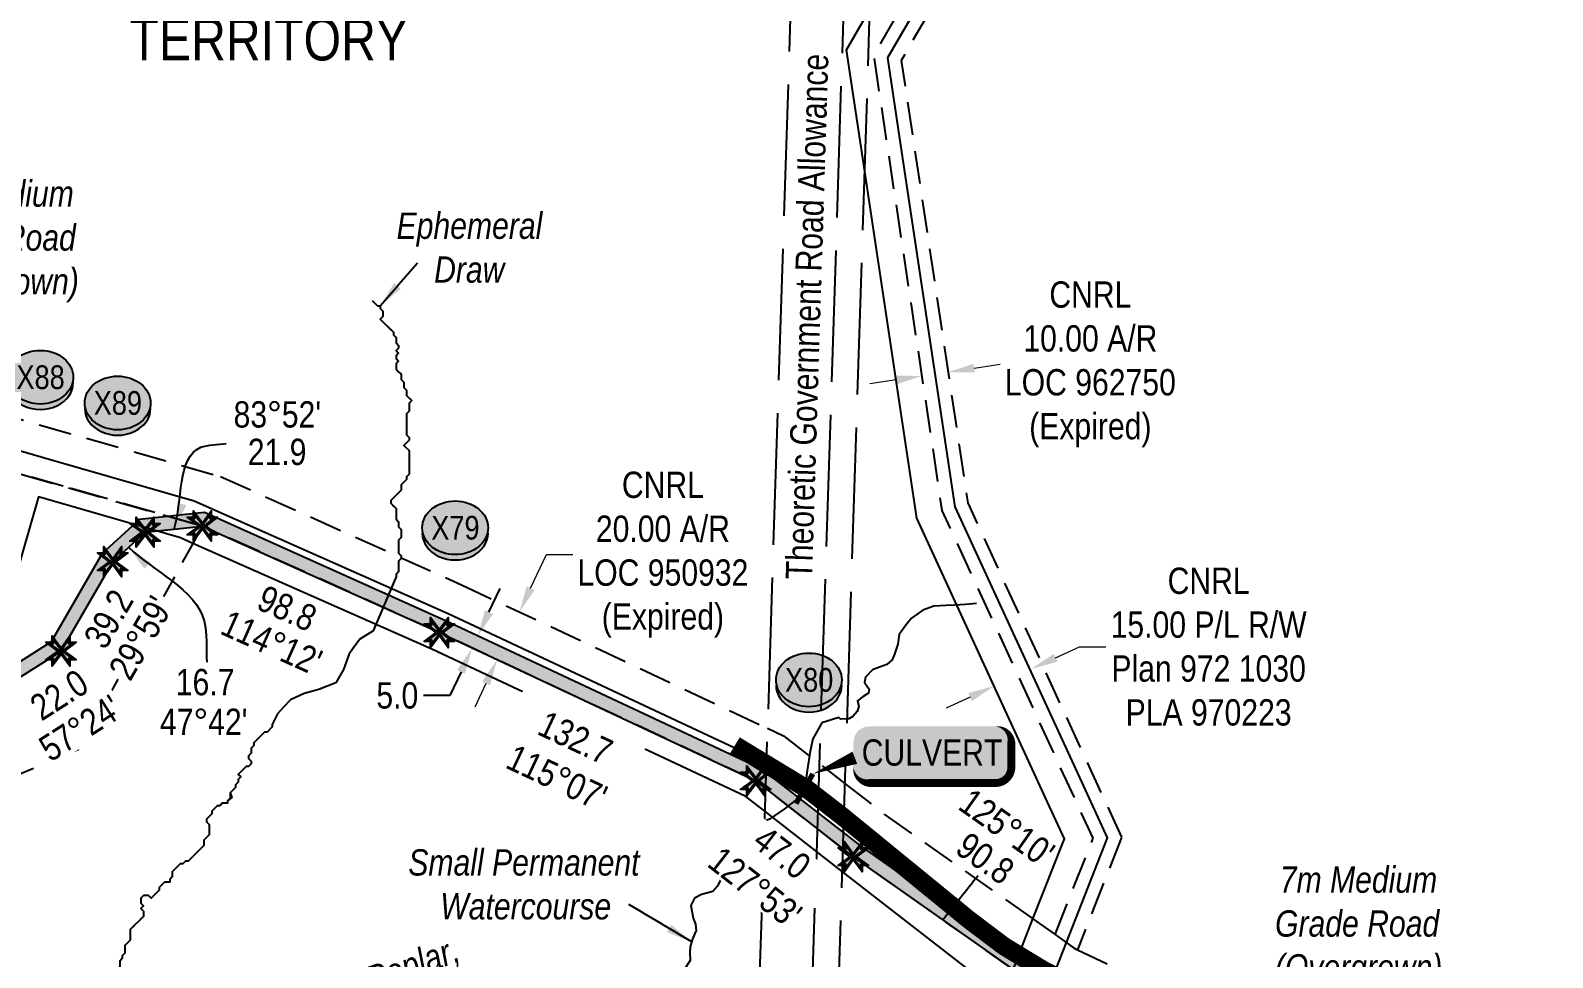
# Model space of a CAD drawing. Extents: x 350972 to 367082, y 6047220 to 6054831.
# Drawn here: x 353618 to 354196, y 6047694 to 6048046 of the extents above; entities that cross this region are included whole.
import ezdxf
from ezdxf.enums import TextEntityAlignment as Align

# ---------------------------------------------------------------- set-up
doc = ezdxf.new("R2010")
doc.units = 0
doc.header["$LTSCALE"] = 5
doc.header["$PDSIZE"] = 0.5
for name, pattern in [('foc-ACCESSROAD', [3.75, 2.5, -1.25]), ('foc-TOPO-ephemeral', [6.25, 3.125, -0.625, 0.625, -0.625, 0.625, -0.625]), ('foc-UNSURVEYED', [12.5, 10, -2.5])]:
    doc.linetypes.add(name, pattern=pattern)
doc.layers.get('Defpoints').update_dxf_attribs({"color": 9})
for name, color, linetype, lineweight in [('AS-GENERAL', 48, 'Continuous', 18), ('C-AR-T', 13, 'Continuous', 9), ('C-RW-T', 13, 'Continuous', 9), ('T-TEXT', 48, 'Continuous', 18)]:
    doc.layers.add(name, color=color, linetype=linetype, lineweight=lineweight)
for name, color, linetype in [('AS-ROADS', 254, 'Continuous'), ('C-AR', 13, 'foc-ACCESSROAD'), ('C-RW', 13, 'Continuous'), ('C-WS', 13, 'foc-ACCESSROAD'), ('L-BD1', 253, 'Continuous'), ('L-MON', 1, 'Continuous'), ('L-ROAD-T', 7, 'Continuous'), ('L-UNS-T', 3, 'Continuous'), ('L-USEC', 7, 'foc-UNSURVEYED'), ('P-CROSSINGS', 250, 'Continuous'), ('P-PROPOSED', 10, 'Continuous'), ('P-PROPOSED-H', 21, 'Continuous'), ('P-TXT', 4, 'Continuous'), ('T-BUSH-T', 110, 'Continuous'), ('T-DRAW', 143, 'foc-TOPO-ephemeral'), ('T-WATER', 160, 'Continuous'), ('T-WATER-T', 170, 'Continuous')]:
    doc.layers.add(name, color=color, linetype=linetype)
doc.styles.add('80', font='ARIALN.TTF', dxfattribs={"height": 10})
doc.styles.add('80CG', font='ARIALN.TTF', dxfattribs={"height": 10})
doc.styles.add('80L', font='ARIALN.TTF', dxfattribs={"height": 10})
doc.styles.add('Crossing', font='ARIALN.TTF', dxfattribs={"height": 10})
doc.styles.add('foc-LtypeFont', font='ARIALN.TTF', dxfattribs={"height": 7.35})
doc.styles.get("Standard").update_dxf_attribs({"font": 'ARIALN.TTF'})
doc.linetypes.add('foc-TOPO-flowdirection-NOLINE', pattern='A,0,[">",foc-LtypeFont,S=0.3,R=0,X=0,Y=-0.945],-20,[">",foc-LtypeFont,S=0.3,R=0,X=0,Y=-0.945],0', length=20)
doc.dimstyles.new('Compass 5 000', dxfattribs={"dimscale": 5, "dimtxt": 9, "dimasz": 2, "dimexe": 0.2, "dimexo": 0.0625, "dimgap": 0.5, "dimtad": 0, "dimtih": 1, "dimtoh": 1, "dimzin": 0, "dimdsep": 46, "dimtxsty": '80CG', "dimcen": 0.1, "dimse1": 1, "dimse2": 1, "dimclrd": 256, "dimclrt": 256, "dimaunit": 1, "dimadec": 4, "dimazin": 0, "dimtfac": 0.06, "dimtofl": 0, "dimtmove": 0, "dimatfit": 1, "dimfxl": 0.2, "dimtolj": 1, "dimtzin": 0, "dimlwd": -1, "dimarcsym": 0})

# ---------------------------------------------------------------- blocks, each defined once
blk = doc.blocks.new('*D510')
at = {"layer": 'C-AR-T', "transparency": 16777216}
for p, q in [((353976.16, 6047917.83), (353986.05, 6047919.31)), ((353946.49, 6047913.37), (353936.6, 6047911.89))]:
    blk.add_line(p, q, dxfattribs=at)
for points in [[(353975.91, 6047919.48), (353976.41, 6047916.18), (353966.27, 6047916.34)], [(353946.25, 6047915.02), (353946.74, 6047911.72), (353956.38, 6047914.86)]]:
    blk.add_solid(points, dxfattribs=at)
at = {"layer": 'Defpoints', "color": 0, "transparency": 16777216}
for p in [(353966.27, 6047916.34), (353966.97, 6047911.65), (353957.09, 6047910.17)]:
    blk.add_point(p, dxfattribs=at)
at = {"layer": 'C-AR-T', "transparency": 16777216, "insert": (354020.34, 6047919.31), "char_height": 10, "attachment_point": 5, "style": '80CG'}
blk.add_mtext('\\A1;CNRL\\P10.00 A/R\\PLOC 962750\\P(Expired)', dxfattribs=at)
blk = doc.blocks.new('*D511')
at = {"layer": 'C-RW-T', "transparency": 16777216}
for p, q in [((354007.11, 6047807.8), (354016.2, 6047811.98)), ((354016.2, 6047811.98), (354026.2, 6047811.98)), ((353974.66, 6047792.86), (353965.58, 6047788.68))]:
    blk.add_line(p, q, dxfattribs=at)
for points in [[(354006.42, 6047809.31), (354007.81, 6047806.28), (353998.03, 6047803.62)], [(353973.96, 6047794.38), (353975.36, 6047791.35), (353983.74, 6047797.04)]]:
    blk.add_solid(points, dxfattribs=at)
at = {"layer": 'Defpoints', "color": 0, "transparency": 16777216}
for p in [(353992.48, 6047815.67), (353978.2, 6047809.1), (353998.03, 6047803.62)]:
    blk.add_point(p, dxfattribs=at)
at = {"layer": 'C-RW-T', "transparency": 16777216, "insert": (354065.28, 6047811.98), "char_height": 10, "attachment_point": 5, "style": '80CG'}
blk.add_mtext('\\A1;CNRL\\P15.00 P/L R/W\\PPlan 972 1030\\PPLA 970223', dxfattribs=at)
blk = doc.blocks.new('*U524')
h = blk.add_hatch(color=254)
edge = h.paths.add_edge_path()
edge.add_line((-24, -11.5), (24, -11.5))
edge.add_arc((24, -5.5), 6, 270, 360)
edge.add_line((30, -5.5), (30, 4))
edge.add_arc((24, 4), 6, 0, 90)
edge.add_line((24, 10), (-24, 10))
edge.add_arc((-24, 4), 6, 90, 180)
edge.add_line((-30, 4), (-30, -5.5))
edge.add_arc((-24, -5.5), 6, 180, 270)
at = {"color": 160, "flags": 128}
blk.add_lwpolyline([(-24, -11.5, 3, 3, 0), (24, -11.5, 3, 3, 0.414214), (30, -5.5, 3, 3, 0), (30, 4, 3, 0, 0.414214), (24, 10, 0, 0, 0), (-24, 10, 0, 0, 0.414214), (-30, 4, 0, 0, 0), (-30, -5.5, 0, 3, 0.414214)], format="xyseb", close=True, dxfattribs=at)
at = {"color": 160, "style": '80'}
blk.add_attdef('ENTER_TEXT_001', (-26.85, -4.92), '', height=10, dxfattribs=at)
blk = doc.blocks.new('TEMP')
h = blk.add_hatch(color=255)
h.dxf.hatch_style = 1
h.paths.add_polyline_path([(0, 0.25), (-0.67, 1.15), (-0.67, 0.67), (-1.15, 0.67), (-0.25, 0), (-1.15, -0.67), (-0.67, -0.67), (-0.67, -1.15), (0, -0.25), (0.67, -1.15), (0.67, -0.67), (1.15, -0.67), (0.25, 0), (1.15, 0.67), (0.67, 0.67), (0.67, 1.15)])
h.paths.add_polyline_path([(0.57, 0.85), (0.57, 0.57), (0.85, 0.57), (0.08, 0), (0.85, -0.57), (0.57, -0.57), (0.57, -0.85), (0, -0.08), (-0.57, -0.85), (-0.57, -0.57), (-0.85, -0.57), (-0.08, 0), (-0.85, 0.57), (-0.57, 0.57), (-0.57, 0.85), (0, 0.08)], flags=16)
h = blk.add_hatch(color=1)
h.dxf.hatch_style = 1
h.paths.add_polyline_path([(0, 0.08), (-0.57, 0.85), (-0.57, 0.57), (-0.85, 0.57), (-0.08, 0), (-0.85, -0.57), (-0.57, -0.57), (-0.57, -0.85), (0, -0.08), (0.57, -0.85), (0.57, -0.57), (0.85, -0.57), (0.08, 0), (0.85, 0.57), (0.57, 0.57), (0.57, 0.85)])
at = {"color": 1}
for p, q in [((-0.08, 0), (0.08, 0)), ((0, 0.08), (0, -0.08))]:
    blk.add_line(p, q, dxfattribs=at)
at = {"color": 255, "flags": 128}
blk.add_lwpolyline([(-0.25, 0), (-1.15, 0.67), (-0.67, 0.67), (-0.67, 1.15), (0, 0.25), (0.67, 1.15), (0.67, 0.67), (1.15, 0.67), (0.25, 0), (1.15, -0.67), (0.67, -0.67), (0.67, -1.15), (0, -0.25), (-0.67, -1.15), (-0.67, -0.67), (-1.15, -0.67)], close=True, dxfattribs=at)
at = {"color": 1, "flags": 128}
blk.add_lwpolyline([(-0.08, 0), (-0.85, 0.57), (-0.57, 0.57), (-0.57, 0.85), (0, 0.08), (0.57, 0.85), (0.57, 0.57), (0.85, 0.57), (0.08, 0), (0.85, -0.57), (0.57, -0.57), (0.57, -0.85), (0, -0.08), (-0.57, -0.85), (-0.57, -0.57), (-0.85, -0.57)], close=True, dxfattribs=at)
blk = doc.blocks.new('*D626')
at = {"layer": 'Defpoints', "color": 0, "transparency": 16777216}
for p in [(353785.44, 6047811.54), (353799.3, 6047810.57), (353797.17, 6047806.04)]:
    blk.add_point(p, dxfattribs=at)
at = {"layer": 'P-TXT', "transparency": 16777216}
for p, q in [((353791.81, 6047825.12), (353796.05, 6047834.18)), ((353781.2, 6047802.49), (353776.95, 6047793.43)), ((353776.95, 6047793.43), (353766.95, 6047793.43))]:
    blk.add_line(p, q, dxfattribs=at)
for points in [[(353790.3, 6047825.83), (353793.32, 6047824.42), (353787.56, 6047816.07)], [(353779.69, 6047803.2), (353782.7, 6047801.78), (353785.44, 6047811.54)]]:
    blk.add_solid(points, dxfattribs=at)
at = {"layer": 'P-TXT', "transparency": 16777216, "insert": (353757, 6047793.43), "char_height": 10, "attachment_point": 5, "style": '80CG'}
blk.add_mtext('\\A1;5.0', dxfattribs=at)
blk = doc.blocks.new('xing2')
h = blk.add_hatch(color=50)
h.dxf.hatch_style = 1
edge = h.paths.add_edge_path()
edge.add_ellipse((0, 0), major_axis=(-12.5, 0), ratio=0.816297, start_angle=0, end_angle=360)
h = blk.add_hatch(color=250)
h.dxf.hatch_style = 1
edge = h.paths.add_edge_path()
edge.add_ellipse((0, -2.05), major_axis=(-12.5, 0), ratio=0.816297, start_angle=0, end_angle=180)
edge.add_line((12.5, -2.05), (12.5, 0))
edge.add_ellipse((0, 0), major_axis=(-12.5, 0), ratio=0.816297, start_angle=0, end_angle=180, ccw=False)
edge.add_line((-12.5, 0), (-12.5, -2.05))
at = {"color": 250}
blk.add_ellipse((0, 0), major_axis=(-12.5, 0), ratio=0.816297, dxfattribs=at)
blk.add_ellipse((0, -2.05), major_axis=(-12.5, 0), ratio=0.816297, start_param=0, end_param=3.141593, dxfattribs=at)
at = {"color": 250, "style": 'Crossing'}
blk.add_attdef('CROSSING', text='', height=9, dxfattribs=at).set_placement((0.09, 0.02), align=Align.MIDDLE_CENTER)
at = {"color": 250, "style": 'Crossing', "flags": 1}
for tag, p in [('OWNER', (0.09, -12.49)), ('DESCRIPTION', (0.09, -25.77)), ('LOCATION', (0.09, -39.3)), ('DWG_REF', (0.09, -52.84))]:
    blk.add_attdef(tag, text='', height=9, dxfattribs=at).set_placement(p, align=Align.MIDDLE_CENTER)
blk = doc.blocks.new('*D650')
at = {"layer": 'C-AR-T', "transparency": 16777216}
for p, q in [((353807.66, 6047834.25), (353813.64, 6047847)), ((353813.64, 6047847), (353823.64, 6047847)), ((353790.68, 6047798.04), (353786.44, 6047788.99))]:
    blk.add_line(p, q, dxfattribs=at)
for points in [[(353806.15, 6047834.96), (353809.17, 6047833.55), (353803.41, 6047825.2)], [(353789.17, 6047798.75), (353792.19, 6047797.33), (353794.93, 6047807.1)]]:
    blk.add_solid(points, dxfattribs=at)
at = {"layer": 'Defpoints', "color": 0, "transparency": 16777216}
for p in [(353803.41, 6047825.2), (353818.77, 6047818), (353810.29, 6047799.89)]:
    blk.add_point(p, dxfattribs=at)
at = {"layer": 'C-AR-T', "transparency": 16777216, "insert": (353857.91, 6047847), "char_height": 10, "attachment_point": 5, "style": '80CG'}
blk.add_mtext('\\A1;CNRL\\P20.00 A/R\\PLOC 950932\\P(Expired)', dxfattribs=at)

msp = doc.modelspace()

# ---------------------------------------------------------------- hatches: boundary and pattern name
at = {"layer": 'P-PROPOSED-H'}
h = msp.add_hatch(color=256, dxfattribs=at)
h.dxf.hatch_style = 1
h.paths.add_polyline_path([(352158.133, 6049413.645), (352109.545, 6049455.741), (352043.461, 6049489.771), (352003.081, 6049539.502), (351977.982, 6049602.687), (351982.499, 6049689.583), (351970.279, 6049721.751), (351903.74, 6049820.401), (351886.383, 6049887.48), (351883.539, 6049908.631), (351884.21, 6049950.256), (351902.327, 6050038.192), (351890.465, 6050154.35), (351874.849, 6050194.763), (351848.327, 6050238.198), (351797.315, 6050298.475), (351761.602, 6050349.911), (351754.457, 6050378.128), (351755.164, 6050412.27), (351762.468, 6050545.45), (351754.258, 6050584.583), (351746.499, 6050631.156), (351765.284, 6050675.803), (351828.133, 6050766.886), (351828.345, 6050767.671), (351839.619, 6050806.604), (351842.676, 6050820.898), (351841.732, 6050886.966), (351849.986, 6050917.113), (351898.348, 6051010.226), (351926.7, 6051052.298), (351964.599, 6051067.671), (352073.357, 6051087.477), (352107.818, 6051086.368), (352169.195, 6051062.569), (352196.603, 6051029.71), (352203.84, 6050998.601), (352213.095, 6050934.219), (352223.859, 6050921.487), (352247.798, 6050913.746), (352268.713, 6050910.809), (352309.827, 6050905.035), (352342.348, 6050881.481), (352392.404, 6050835.609), (352395.4, 6050834.488), (352423, 6050824.161), (352473.331, 6050822.341), (352488.562, 6050824.454), (352511.164, 6050831.732), (352548.859, 6050853.722), (352633.911, 6050895.651), (352689.444, 6050922.39), (352744.567, 6050955.666), (352794.557, 6050995.066), (352924.202, 6051124.647), (352932.539, 6051193.209), (352937.353, 6051256.225), (352940.285, 6051294.594), (352954.593, 6051390.751), (352930.504, 6051421.8), (352924.008, 6051422.017), (352949.334, 6051389.374), (352935.314, 6051295.153), (352932.369, 6051256.606), (352927.562, 6051193.701), (352919.447, 6051126.963), (352791.232, 6050998.81), (352741.716, 6050959.785), (352687.063, 6050926.792), (352631.721, 6050900.145), (352546.492, 6050858.128), (352509.114, 6050836.325), (352487.444, 6050829.346), (352473.076, 6050827.353), (352423.992, 6050829.127), (352397.151, 6050839.17), (352395.065, 6050839.951), (352345.513, 6050885.361), (352311.753, 6050909.813), (352269.408, 6050915.76), (352248.923, 6050918.636), (352226.755, 6050925.805), (352217.839, 6050936.351), (352208.758, 6050999.525), (352201.203, 6051032), (352172.207, 6051066.763), (352108.831, 6051091.338), (352072.985, 6051092.491), (351963.197, 6051072.497), (351923.407, 6051056.357), (351894.043, 6051012.783), (351845.304, 6050918.946), (351836.723, 6050887.603), (351837.669, 6050821.391), (351834.768, 6050807.824), (351823.53, 6050769.018), (351760.876, 6050678.218), (351741.33, 6050631.761), (351749.343, 6050583.658), (351757.441, 6050545.067), (351750.168, 6050412.459), (351749.445, 6050377.556), (351756.978, 6050347.805), (351793.345, 6050295.427), (351844.262, 6050235.263), (351870.348, 6050192.541), (351885.56, 6050153.174), (351897.275, 6050038.448), (351879.221, 6049950.815), (351878.534, 6049908.337), (351881.472, 6049886.502), (351899.115, 6049818.317), (351965.811, 6049719.435), (351977.452, 6049688.792), (351972.932, 6049601.856), (351998.717, 6049536.945), (352040.241, 6049485.806), (352106.724, 6049451.57), (352150.233, 6049413.875), (352049.473, 6049336.359), (352044.515, 6049341.973), (351995.422, 6049298.539), (352015.298, 6049276.073), (352027.41, 6049286.788), (352064.376, 6049319.492), (352055.572, 6049328.437), (352157.946, 6049407.193), (352192.423, 6049377.323), (352250.393, 6049344.608), (352317.77, 6049322.287), (352353.528, 6049310.441), (352471.005, 6049250.63), (352499.397, 6049238.766), (352500.221, 6049238.742), (352549.584, 6049171.274), (352563.461, 6049097.749), (352598.202, 6049018.066), (352648.747, 6048902.153), (352688.702, 6048827.645), (352703.126, 6048714.762), (352759.331, 6048611.563), (352807.368, 6048546.875), (352857.875, 6048448.706), (353024.627, 6048290.732), (353166.055, 6048156.756), (353212.68, 6048085.958), (353315.543, 6047991.619), (353341.558, 6047978.29), (353457.077, 6047954.292), (353577.175, 6047888.034), (353571.83, 6047866.133), (353577.664, 6047812.963), (353594.352, 6047797.106), (353610.696, 6047798.478), (353629.243, 6047810.34), (353648.841, 6047844.302), (353661.157, 6047855.512), (353682.935, 6047857.853), (353773, 6047817.376), (353893.164, 6047761.037), (353930.228, 6047732.207), (353990.997, 6047689.395), (354004.507, 6047679.877), (354006.433, 6047678.972), (353966.871, 6047603.989), (353892.167, 6047525.754), (353866.475, 6047509.641), (353845.805, 6047514.377), (353818.928, 6047557.233), (353784.995, 6047535.952), (353787.71, 6047531.753), (353817.349, 6047550.342), (353842.67, 6047509.967), (353867.377, 6047504.305), (353895.352, 6047521.85), (353970.967, 6047601.04), (354013.298, 6047681.27), (354007.029, 6047684.216), (353993.876, 6047693.482), (353933.204, 6047736.226), (353895.792, 6047765.326), (353775.086, 6047821.919), (353683.749, 6047862.968), (353659, 6047860.308), (353644.9, 6047847.475), (353625.522, 6047813.894), (353609.045, 6047803.356), (353595.731, 6047802.239), (353582.522, 6047814.521), (353576.896, 6047865.803), (353581.874, 6047886.2), (353584.591, 6047891.116), (353579.093, 6047892.685), (353458.832, 6047959.033), (353343.236, 6047983.047), (353318.424, 6047995.761), (353216.515, 6048089.224), (353169.913, 6048159.988), (353028.066, 6048294.361), (352861.931, 6048451.75), (352811.626, 6048549.527), (352763.553, 6048614.262), (352707.966, 6048716.327), (352693.544, 6048829.194), (352653.249, 6048904.337), (352602.785, 6049020.064), (352568.269, 6049099.23), (352554.291, 6049173.292), (352502.811, 6049243.669), (352500.469, 6049243.737), (352473.097, 6049255.175), (352355.459, 6049315.068), (352319.342, 6049327.033), (352252.427, 6049349.201), (352195.317, 6049381.431), (352158.133, 6049413.645), (352048.047, 6049328.955), (352057.114, 6049319.743), (352024.097, 6049290.532), (352015.73, 6049283.13), (352002.479, 6049298.108), (352044.08, 6049334.913), (352048.818, 6049329.549)])

# ---------------------------------------------------------------- linework, layer by layer
at = {"layer": 'AS-GENERAL', "const_width": 2, "flags": 128}
msp.add_lwpolyline([(353908.459, 6047752.402), (353914.884, 6047763.686)], dxfattribs=at)
at = {"layer": 'AS-ROADS', "const_width": 6.999, "flags": 128}
msp.add_lwpolyline([(354188.441, 6047615.234), (354179.164, 6047615.461), (354159.923, 6047617.907), (354147.736, 6047621.279), (354140.509, 6047623.659), (354129.467, 6047629.195), (354055.987, 6047665.625), (354039.204, 6047672.148), (354017.186, 6047681.646), (354002.471, 6047689.134), (353987.547, 6047698.177), (353973.989, 6047708.423), (353926.137, 6047747.506), (353912.4, 6047758.121), (353885.301, 6047774.572)], dxfattribs=at)
at = {"layer": 'C-AR', "flags": 128}
msp.add_lwpolyline([(354032.23, 6047739.545), (354015.427, 6047696.839), (354014.593, 6047697.231), (354011.149, 6047699.657), (354006.954, 6047702.611), (354021.365, 6047739.238), (353964.065, 6047863.731), (353938.063, 6048036.783), (353973.566, 6048097.916), (353993.627, 6048147.886), (354005.589, 6048177.679), (354029.155, 6048236.381), (354024.029, 6048288.795), (354025.033, 6048341.509), (354030.032, 6048342.155), (354030.755, 6048342.249), (354035.057, 6048342.805), (354034.035, 6048289.187), (354039.342, 6048234.923), (354016.223, 6048177.334), (354004.262, 6048147.541), (353982.574, 6048093.52), (353948.471, 6048034.797), (353973.739, 6047866.621), (354032.23, 6047739.545)], close=True, dxfattribs=at)
at = {"layer": 'C-AR'}
for points in [[(353228.019, 6048099.021), (353327.065, 6048008.182), (353348.271, 6047997.317), (353464.096, 6047973.255), (353584.846, 6047906.638), (353689.812, 6047876.683), (353781.343, 6047835.548), (353897.627, 6047781.026), (353903.675, 6047778.191), (353927.132, 6047759.946), (353942.131, 6047748.28), (353998.532, 6047708.546), (354006.954, 6047702.611), (354011.149, 6047699.657), (354014.593, 6047697.231), (354015.427, 6047696.839), (354143.97, 6047636.42), (354182.664, 6047628.306), (354315.401, 6047631.75)], [(354316.992, 6047611.79), (354180.848, 6047608.257), (354137.579, 6047617.331), (354004.507, 6047679.877), (354003.614, 6047680.508), (353990.997, 6047689.395), (353930.228, 6047732.207), (353926.339, 6047735.231), (353896.893, 6047758.136), (353893.164, 6047761.037), (353773, 6047817.376), (353682.935, 6047857.853), (353645.144, 6047868.637), (353630.057, 6047872.942), (353577.175, 6047888.034), (353457.077, 6047954.292), (353341.558, 6047978.29), (353315.543, 6047991.619), (353212.68, 6048085.958)]]:
    msp.add_lwpolyline(points, dxfattribs=at)
at = {"layer": 'C-RW', "flags": 128}
for points in [[(354003.614, 6047680.508), (354000.626, 6047672.915), (353987.312, 6047680.031), (353990.997, 6047689.395), (353992.884, 6047694.178), (353994.576, 6047698.491), (353998.532, 6047708.546), (354002.202, 6047717.873), (354008.746, 6047734.506), (354010.49, 6047738.936), (354004.801, 6047751.295), (353954.377, 6047860.847), (353934.591, 6047992.533), (353927.643, 6048038.774), (353936.566, 6048054.114), (353964.545, 6048102.316), (353982.981, 6048148.232), (353994.94, 6048178.025), (354018.956, 6048237.844), (354014.01, 6048288.408), (354014.997, 6048340.21), (354015.294, 6048355.826), (354040.836, 6048414.587), (354048.076, 6048411.44)], [(354047.459, 6048392.21), (354030.23, 6048352.572), (354030.032, 6048342.155), (354029.019, 6048288.997), (354029.688, 6048282.166), (354032.753, 6048250.823), (354034.236, 6048235.658), (354033.68, 6048234.274), (354010.892, 6048177.507), (353998.931, 6048147.714), (353978.057, 6048095.724), (353943.254, 6048035.796), (353948.239, 6048002.625), (353968.889, 6047865.182), (354016.971, 6047760.718), (354026.784, 6047739.398), (354014.55, 6047708.303), (354011.149, 6047699.657), (354006.924, 6047688.92), (354006.485, 6047687.785), (354003.614, 6047680.508)]]:
    msp.add_lwpolyline(points, dxfattribs=at)
at = {"layer": 'C-RW'}
for points in [[(353218.815, 6048091.182), (353320.151, 6047998.244), (353344.243, 6047985.9), (353459.872, 6047961.878), (353579.373, 6047896.408), (353624.759, 6047883.323), (353679.759, 6047867.466), (353776.319, 6047824.652), (353897.208, 6047767.973), (353926.656, 6047745.083), (353991.017, 6047695.056), (353992.884, 6047694.178), (354006.485, 6047687.785), (354023.129, 6047679.963), (354140.135, 6047624.966), (354181.575, 6047616.276), (354316.356, 6047619.773)], [(353779.901, 6047249.917), (353780.762, 6047263.801), (353775.155, 6047342.88), (353772.577, 6047350.204), (353749.766, 6047415.04), (353775.607, 6047452.652), (353889.385, 6047524.008), (353892.167, 6047525.754), (353920.576, 6047555.506), (353966.871, 6047603.989), (354003.164, 6047672.777), (354000.977, 6047673.806), (353987.378, 6047680.197), (353983.128, 6047682.194), (353926.062, 6047726.582), (353896.615, 6047749.485), (353889.484, 6047755.032), (353770.096, 6047811.008), (353679.297, 6047851.267), (353674.619, 6047853.341), (353620.605, 6047868.915), (353605.766, 6047817.438)]]:
    msp.add_lwpolyline(points, dxfattribs=at)
at = {"layer": 'C-WS', "flags": 128}
msp.add_lwpolyline([(353636.022, 6047772.967), (353602.785, 6047759.149), (353581.681, 6047765.172), (353578.908, 6047765.964), (353519.137, 6047783.022), (353545.973, 6047831.578), (353550.251, 6047839.317), (353574.03, 6047882.342), (353577.175, 6047888.034), (353630.057, 6047872.942), (353645.144, 6047868.637), (353682.935, 6047857.853), (353680.507, 6047853.458), (353679.297, 6047851.267), (353636.022, 6047772.967)], close=True, dxfattribs=at)
at = {"layer": 'L-USEC', "flags": 128}
for points in [[(353909.479, 6048150.619), (353883.696, 6047346.612)], [(353929.589, 6048149.974), (353903.806, 6047345.967)], [(353913.846, 6047345.634), (353939.629, 6048149.641)]]:
    msp.add_lwpolyline(points, dxfattribs=at)
at = {"layer": 'P-PROPOSED', "flags": 128}
for points in [[(353993.876, 6047693.482), (353933.204, 6047736.226), (353895.792, 6047765.326), (353775.086, 6047821.919), (353683.749, 6047862.968), (353659, 6047860.308), (353644.9, 6047847.475), (353625.522, 6047813.894), (353609.045, 6047803.356)], [(353610.696, 6047798.478), (353629.243, 6047810.34), (353648.841, 6047844.302), (353661.157, 6047855.512), (353682.935, 6047857.853), (353773, 6047817.376), (353893.164, 6047761.037), (353930.228, 6047732.207), (353990.997, 6047689.395)]]:
    msp.add_lwpolyline(points, dxfattribs=at)
at = {"layer": 'T-DRAW', "flags": 128}
msp.add_lwpolyline([(353747.5, 6047943.5), (353749.5, 6047941.5), (353750.5, 6047941.5), (353750.5, 6047940.5), (353751.5, 6047939.5), (353751.5, 6047937.5), (353750.5, 6047936.5), (353755.5, 6047931.5), (353755.5, 6047930.5), (353756.5, 6047929.5), (353756.5, 6047927.5), (353757.5, 6047926.5), (353757.5, 6047925.5), (353756.5, 6047924.5), (353757.5, 6047923.5), (353756.5, 6047922.5), (353756.5, 6047921.5), (353757.5, 6047920.5), (353756.5, 6047919.5), (353756.5, 6047917.5), (353757.5, 6047916.5), (353758.5, 6047915.5), (353758.5, 6047913.5), (353759.5, 6047912.5), (353759.5, 6047910.5), (353760.5, 6047909.5), (353760.5, 6047907.5), (353762.5, 6047905.5), (353761.5, 6047904.5), (353761.5, 6047901.5), (353760.5, 6047900.5), (353760.5, 6047892.5), (353761.5, 6047891.5), (353761.5, 6047890.5), (353759.5, 6047888.5), (353761.5, 6047886.5), (353761.5, 6047877.5), (353760.5, 6047876.5), (353760.5, 6047875.5), (353758.5, 6047873.5), (353758.5, 6047871.5), (353754.5, 6047867.5), (353754.5, 6047866.5), (353756.5, 6047864.5), (353756.5, 6047860.5), (353757.5, 6047859.5), (353757.5, 6047857.5), (353758.5, 6047856.5), (353758.5, 6047853.5), (353757.5, 6047852.5), (353757.5, 6047847.5), (353758.5, 6047846.5), (353758.5, 6047845.5), (353757.5, 6047844.5), (353757.5, 6047840.5), (353756.5, 6047839.5), (353756.5, 6047838.5), (353747.766, 6047817.976), (353742.731, 6047814.859), (353738.655, 6047809.345), (353736.498, 6047803.35), (353733.62, 6047798.315), (353727.147, 6047795.678), (353721.632, 6047794.239), (353716.357, 6047791.842), (353713.72, 6047788.965), (353711.5, 6047786.5), (353709.5, 6047782.5), (353709.5, 6047781.5), (353707.5, 6047779.5), (353706.5, 6047779.5), (353702.5, 6047775.5), (353702.5, 6047774.5), (353701.5, 6047773.5), (353701.5, 6047771.5), (353700.5, 6047770.5), (353700.5, 6047769.5), (353701.5, 6047768.5), (353701.5, 6047767.5), (353700.5, 6047766.5), (353699.5, 6047766.5), (353696.5, 6047763.5), (353697.5, 6047762.5), (353696.5, 6047761.5), (353696.5, 6047760.5), (353695.5, 6047759.5), (353695.5, 6047758.5), (353693.5, 6047756.5), (353693.5, 6047754.5), (353692.5, 6047753.5), (353692.5, 6047752.5), (353690.5, 6047752.5), (353689.5, 6047751.5), (353688.5, 6047751.5), (353686.5, 6047749.5), (353686.5, 6047748.5), (353684.5, 6047746.5), (353684.5, 6047745.5), (353685.5, 6047744.5), (353685.5, 6047740.5), (353683.5, 6047738.5), (353683.5, 6047736.5), (353677.5, 6047730.5), (353676.5, 6047730.5), (353675.5, 6047729.5), (353674.5, 6047729.5), (353671.5, 6047726.5), (353671.5, 6047724.5), (353670.5, 6047723.5), (353670.5, 6047722.5), (353668.5, 6047722.5), (353666.5, 6047720.5), (353666.5, 6047719.5), (353663.5, 6047716.5), (353662.5, 6047717.5), (353660.5, 6047717.5), (353659.5, 6047716.5), (353659.5, 6047714.5), (353660.5, 6047713.5), (353659.5, 6047712.5), (353660.5, 6047711.5), (353660.5, 6047709.5), (353655.5, 6047704.5), (353655.5, 6047700.5), (353653.5, 6047698.5), (353653.5, 6047695.5), (353652.5, 6047694.5), (353652.5, 6047693.5), (353651.5, 6047692.5), (353651.5, 6047690.5), (353648.5, 6047687.5), (353648.5, 6047684.5), (353646.5, 6047682.5), (353646.5, 6047681.5), (353645.5, 6047681.5), (353644.5, 6047680.5), (353644.5, 6047678.5), (353643.5, 6047677.5), (353643.5, 6047676.5), (353644.5, 6047675.5), (353644.5, 6047673.5), (353643.5, 6047672.5), (353643.5, 6047670.5), (353642.5, 6047669.5), (353641.5, 6047669.5), (353641.5, 6047664.5), (353640.5, 6047663.5), (353640.5, 6047662.5), (353639.5, 6047661.5), (353639.5, 6047659.5), (353635.5, 6047655.5), (353635.5, 6047654.5), (353633.5, 6047652.5)], dxfattribs=at)
at = {"layer": 'T-DRAW', "linetype": 'foc-TOPO-flowdirection-NOLINE', "flags": 128}
msp.add_lwpolyline([(353747.5, 6047943.5), (353749.5, 6047941.5), (353750.5, 6047941.5), (353750.5, 6047940.5), (353751.5, 6047939.5), (353751.5, 6047937.5), (353750.5, 6047936.5), (353755.5, 6047931.5), (353755.5, 6047930.5), (353756.5, 6047929.5), (353756.5, 6047927.5), (353757.5, 6047926.5), (353757.5, 6047925.5), (353756.5, 6047924.5), (353757.5, 6047923.5), (353756.5, 6047922.5), (353756.5, 6047921.5), (353757.5, 6047920.5), (353756.5, 6047919.5), (353756.5, 6047917.5), (353757.5, 6047916.5), (353758.5, 6047915.5), (353758.5, 6047913.5), (353759.5, 6047912.5), (353759.5, 6047910.5), (353760.5, 6047909.5), (353760.5, 6047907.5), (353762.5, 6047905.5), (353761.5, 6047904.5), (353761.5, 6047901.5), (353760.5, 6047900.5), (353760.5, 6047892.5), (353761.5, 6047891.5), (353761.5, 6047890.5), (353759.5, 6047888.5), (353761.5, 6047886.5), (353761.5, 6047877.5), (353760.5, 6047876.5), (353760.5, 6047875.5), (353758.5, 6047873.5), (353758.5, 6047871.5), (353754.5, 6047867.5), (353754.5, 6047866.5), (353756.5, 6047864.5), (353756.5, 6047860.5), (353757.5, 6047859.5), (353757.5, 6047857.5), (353758.5, 6047856.5), (353758.5, 6047853.5), (353757.5, 6047852.5), (353757.5, 6047847.5), (353758.5, 6047846.5), (353758.5, 6047845.5), (353757.5, 6047844.5), (353757.5, 6047840.5), (353756.5, 6047839.5), (353756.5, 6047838.5), (353747.766, 6047817.976), (353742.731, 6047814.859), (353738.655, 6047809.345), (353736.498, 6047803.35), (353733.62, 6047798.315), (353727.147, 6047795.678), (353721.632, 6047794.239), (353716.357, 6047791.842), (353713.72, 6047788.965), (353711.5, 6047786.5), (353709.5, 6047782.5), (353709.5, 6047781.5), (353707.5, 6047779.5), (353706.5, 6047779.5), (353702.5, 6047775.5), (353702.5, 6047774.5), (353701.5, 6047773.5), (353701.5, 6047771.5), (353700.5, 6047770.5), (353700.5, 6047769.5), (353701.5, 6047768.5), (353701.5, 6047767.5), (353700.5, 6047766.5), (353699.5, 6047766.5), (353696.5, 6047763.5), (353697.5, 6047762.5), (353696.5, 6047761.5), (353696.5, 6047760.5), (353695.5, 6047759.5), (353695.5, 6047758.5), (353693.5, 6047756.5), (353694.123, 6047754.761), (353692.5, 6047753.5), (353692.5, 6047752.5), (353690.5, 6047752.5), (353689.5, 6047751.5), (353688.5, 6047751.5), (353686.5, 6047749.5), (353686.5, 6047748.5), (353684.5, 6047746.5), (353684.5, 6047745.5), (353685.5, 6047744.5), (353685.5, 6047740.5), (353683.5, 6047738.5), (353683.5, 6047736.5), (353677.5, 6047730.5), (353676.5, 6047730.5), (353675.5, 6047729.5), (353674.5, 6047729.5), (353671.5, 6047726.5), (353671.5, 6047724.5), (353670.5, 6047723.5), (353670.5, 6047722.5), (353668.5, 6047722.5), (353666.5, 6047720.5), (353666.5, 6047719.5), (353663.5, 6047716.5), (353662.5, 6047717.5), (353660.5, 6047717.5), (353659.5, 6047716.5), (353659.5, 6047714.5), (353660.5, 6047713.5), (353659.5, 6047712.5), (353660.5, 6047711.5), (353660.5, 6047709.5), (353655.5, 6047704.5), (353655.5, 6047700.5), (353653.5, 6047698.5), (353653.5, 6047695.5), (353652.5, 6047694.5), (353652.5, 6047693.5), (353651.5, 6047692.5), (353651.5, 6047690.5), (353648.5, 6047687.5), (353648.5, 6047684.5), (353646.5, 6047682.5), (353646.5, 6047681.5), (353645.5, 6047681.5), (353644.5, 6047680.5), (353644.5, 6047678.5), (353643.5, 6047677.5), (353643.5, 6047676.5), (353644.5, 6047675.5), (353644.5, 6047673.5), (353643.5, 6047672.5), (353643.5, 6047670.5), (353642.5, 6047669.5), (353641.5, 6047669.5), (353641.5, 6047664.5), (353640.5, 6047663.5), (353640.5, 6047662.5), (353639.5, 6047661.5), (353639.5, 6047659.5), (353635.5, 6047655.5), (353635.5, 6047654.5), (353633.5, 6047652.5)], dxfattribs=at)
at = {"layer": 'T-TEXT', "color": 160, "flags": 128}
msp.add_lwpolyline([(353914.884, 6047763.686, 0, 4.999, 0), (353930.843, 6047769.805, 0, 0, 0)], format="xyseb", dxfattribs=at)
at = {"layer": 'T-WATER', "linetype": 'foc-TOPO-flowdirection-NOLINE', "flags": 128}
msp.add_lwpolyline([(353977.085, 6047828.432), (353972.934, 6047828.1), (353968.782, 6047827.768), (353965.46, 6047827.602), (353960.81, 6047827.436), (353956.658, 6047825.941), (353952.34, 6047822.786), (353950.181, 6047820.129), (353947.69, 6047816.641), (353947.192, 6047812.987), (353945.864, 6047809.168), (353945.033, 6047807.009), (353943.04, 6047805.182), (353940.217, 6047804.185), (353937.56, 6047803.189), (353934.903, 6047800.366), (353934.571, 6047798.373), (353936.231, 6047795.882), (353936.065, 6047794.387), (353934.072, 6047793.059), (353931.913, 6047791.398), (353932.412, 6047789.239), (353931.747, 6047787.412), (353930.087, 6047785.419), (353928.592, 6047784.589), (353925.436, 6047784.423), (353924.775, 6047785.161), (353918.271, 6047783.117), (353914.927, 6047776.985), (353913.812, 6047772.34), (353912.697, 6047764.908), (353911.954, 6047759.148), (353909.167, 6047754.317), (353904.15, 6047750.415), (353898.39, 6047746.513), (353892.444, 6047744.097), (353889.657, 6047740.938), (353887.613, 6047737.036), (353884.082, 6047732.577), (353880.738, 6047725.33), (353878.694, 6047721.057), (353876.836, 6047719.013), (353872.562, 6047717.898), (353869.961, 6047716.411), (353868.474, 6047713.624), (353869.403, 6047708.793), (353870.333, 6047706.564), (353870.518, 6047704.148), (353869.218, 6047700.989), (353868.289, 6047698.016), (353868.103, 6047695.787), (353868.289, 6047692.814), (353866.098, 6047689.432), (353864.387, 6047685.01), (353862.529, 6047681.479), (353860.67, 6047676.648), (353859.927, 6047672.932), (353858.812, 6047669.587), (353859.877, 6047663.645), (353860.657, 6047657.02), (353862.8, 6047653.708), (353864.164, 6047649.032), (353865.333, 6047644.551), (353866.696, 6047639.485), (353868.06, 6047635.199), (353870.204, 6047630.523), (353871.762, 6047627.016), (353873.321, 6047623.314), (353876.049, 6047618.638), (353877.218, 6047616.3), (353880.919, 6047612.793), (353882.961, 6047609.161), (353885.22, 6047608.074), (353885.304, 6047605.898), (353885.22, 6047603.722), (353884.634, 6047601.714), (353884.467, 6047599.706), (353884.467, 6047597.446), (353884.361, 6047595.271)], dxfattribs=at)
at = {"layer": 'T-WATER', "flags": 128}
msp.add_lwpolyline([(353977.085, 6047828.432), (353972.934, 6047828.1), (353968.782, 6047827.768), (353965.46, 6047827.602), (353960.81, 6047827.436), (353956.658, 6047825.941), (353952.34, 6047822.786), (353950.181, 6047820.129), (353947.69, 6047816.641), (353947.192, 6047812.987), (353945.864, 6047809.168), (353945.033, 6047807.009), (353943.04, 6047805.182), (353940.217, 6047804.185), (353937.56, 6047803.189), (353934.903, 6047800.366), (353934.571, 6047798.373), (353936.231, 6047795.882), (353936.065, 6047794.387), (353934.072, 6047793.059), (353931.913, 6047791.398), (353932.412, 6047789.239), (353931.747, 6047787.412), (353930.087, 6047785.419), (353928.592, 6047784.589), (353925.436, 6047784.423), (353924.775, 6047785.161), (353918.271, 6047783.117), (353914.927, 6047776.985), (353913.812, 6047772.34), (353912.697, 6047764.908), (353911.954, 6047759.148), (353909.167, 6047754.317), (353904.15, 6047750.415), (353898.39, 6047746.513), (353892.444, 6047744.097), (353889.657, 6047740.938), (353887.613, 6047737.036), (353884.082, 6047732.577), (353880.738, 6047725.33), (353878.694, 6047721.057), (353876.836, 6047719.013), (353872.562, 6047717.898), (353869.961, 6047716.411), (353868.474, 6047713.624), (353869.403, 6047708.793), (353870.333, 6047706.564), (353870.518, 6047704.148), (353869.218, 6047700.989), (353868.289, 6047698.016), (353868.103, 6047695.787), (353868.289, 6047692.814)], dxfattribs=at)

# ---------------------------------------------------------------- block references
at = {"xscale": 0.99986273, "yscale": 0.99986273, "zscale": 0.99986273}
msp.add_blockref('*U524', (353960.315, 6047771.709), dxfattribs=at).add_auto_attribs({'ENTER_TEXT_001': 'CULVERT'})
at = {"layer": 'L-MON'}
for p, xscale, yscale, zscale in [((353661.157, 6047855.512), 4.999313650000002, 4.999313650000002, 4.999313650000002), ((353682.935, 6047857.853), 4.999313650000029, 4.999313650000029, 4.999313650000029), ((353648.841, 6047844.302), 4.999313650000002, 4.999313650000002, 4.999313650000002), ((353773, 6047817.376), 4.999313650000029, 4.999313650000029, 4.999313650000029), ((353629.243, 6047810.34), 4.999313650000002, 4.999313650000002, 4.999313650000002), ((353893.164, 6047761.037), 4.999313650000029, 4.999313650000029, 4.999313650000029)]:
    msp.add_blockref('TEMP', p, dxfattribs=dict(at, xscale=xscale, yscale=yscale, zscale=zscale))
at = {"layer": 'P-CROSSINGS', "xscale": 0.99986273, "yscale": 0.99986273, "zscale": 0.99986273}
for p, values in [((353621.357, 6047914.387), {'CROSSING': 'X88'}), ((353650.72, 6047904.61), {'CROSSING': 'X89'}), ((353778.984, 6047857.2), {'CROSSING': 'X79'}), ((353913.397, 6047799.381), {'CROSSING': 'X80'})]:
    msp.add_blockref('xing2', p, dxfattribs=at).add_auto_attribs(values)

# ---------------------------------------------------------------- texts
at = {"layer": 'L-BD1', "style": '80L'}
for s, rotation, p in [('39.2', 60.0132, (353647.269, 6047822.573)), ('98.8', 335.8, (353715.137, 6047826.606)), ("114°12'", 335.8, (353709.296, 6047813.61)), ('22.0', 32.6015, (353628.497, 6047793.719))]:
    msp.add_text(s, height=9.9986, rotation=rotation, dxfattribs=at).set_placement(p, align=Align.MIDDLE)
at = {"layer": 'L-BD1'}
for s, p in [("125%%D10'", (353988.637, 6047743.239)), ('90.8', (353980.432, 6047731.591))]:
    msp.add_text(s, height=9.9986, rotation=324.836059, dxfattribs=at).set_placement(p, align=Align.MIDDLE_CENTER)
at = {"layer": 'L-BD1', "insert": (353694.502, 6047905.276), "char_height": 9.99863, "width": 32.79673, "attachment_point": 1, "line_spacing_factor": 0.855, "style": '80L'}
msp.add_mtext("\\pi0.27847;83°52'\\P\\pi5.66996;21.9", dxfattribs=at)
at = {"layer": 'L-ROAD-T', "style": '80L'}
msp.add_text('Theoretic Government Road Allowance', height=9.99677, rotation=88.197395, dxfattribs=at).set_placement((353912.688, 6047937.434), align=Align.MIDDLE_CENTER)
at = {"layer": 'L-UNS-T', "color": 3, "insert": (353708.142, 6048055.995), "char_height": 15.99483, "attachment_point": 5, "style": '80L'}
msp.add_mtext_dynamic_manual_height_columns('UNSURVEYED TERRITORY', width=126.37292, gutter_width=47.485, heights=[0], dxfattribs=at)
at = {"layer": 'T-BUSH-T', "insert": (353695.786, 6047672.204), "char_height": 9.99863, "attachment_point": 1, "rotation": 20, "style": '80L'}
msp.add_mtext_dynamic_manual_height_columns('\\pi20.18071;{\\fArial Narrow|b0|i1|c0|p34;40cm Poplar,\\P\\pi30.01906;Spruce &\\P\\pi16.06122;Scattered Pine}', width=106.16412, gutter_width=50, heights=[0], dxfattribs=at)
at = {"layer": 'T-WATER-T', "char_height": 10.00052, "attachment_point": 1, "style": '80L'}
for s, width, insert in [('\\pi0.32482;{\\fArial Narrow|b0|i1|c0|p34;Ephemeral \\P\\pi14.59227;Draw}', 55.97995, (353756.392, 6047976.977)), ('\\pi17.40447;{\\fArial Narrow|b0|i1|c0|p34;Small Permanent\\P\\pi29.54357;Watercourse}', 122.3101, (353743.772, 6047735.048))]:
    msp.add_mtext_dynamic_manual_height_columns(s, width=width, gutter_width=50, heights=[0], dxfattribs=dict(at, insert=insert))

# ---------------------------------------------------------------- dimensions: what is measured, and where the dimension line sits
at = {"layer": 'C-AR-T'}
dim = msp.add_aligned_dim(p1=(353957.087, 6047910.168), p2=(353966.973, 6047911.654), distance=4.742, text='CNRL\\P10.00 A/R\\PLOC 962750\\P(Expired)', dimstyle='Compass 5 000', dxfattribs=at)
dim.commit()
dim.dimension.update_dxf_attribs({"geometry": '*D510', "text_midpoint": (354020.337, 6047919.315)})
at = {"layer": 'C-RW-T'}
dim = msp.add_linear_dim(base=(353998.028, 6047803.617), p1=(353978.197, 6047809.095), p2=(353992.48, 6047815.67), angle=24.715723, text='CNRL\\P15.00 P/L R/W\\PPlan 972 1030\\PPLA 970223', dimstyle='Compass 5 000', dxfattribs=at)
dim.commit()
dim.dimension.update_dxf_attribs({"geometry": '*D511', "text_midpoint": (354065.282, 6047811.979), "dimtype": 161})

# ---------------------------------------------------------------- leaders
at = {"layer": 'L-BD1', "path_type": 1}
for points in [[(353672.151, 6047856.693), (353682.331, 6047887.775), (353692, 6047889.18)], [(353964.267, 6047708.227), (353977.653, 6047725.1)]]:
    msp.add_leader(points, dimstyle='Compass 5 000', override={"dimgap": 0.5, "dimtad": 0}, dxfattribs=at)
at = {"layer": 'T-WATER-T', "path_type": 1}
for points in [[(353750.5, 6047941.5), (353764.624, 6047957.907)], [(353868.865, 6047699.861), (353845.012, 6047714.009)]]:
    msp.add_leader(points, dimstyle='Compass 5 000', override={"dimgap": 0.5, "dimtad": 0}, dxfattribs=at)

# ---------------------------------------------------------------- next in the draw order: texts
at = {"layer": 'L-BD1', "insert": (353633.803, 6047785.321), "char_height": 9.9986, "width": 32.79673, "attachment_point": 2, "rotation": 32.6015, "style": '80L', "bg_fill": 3, "box_fill_scale": 1.15, "bg_fill_color": 256, "bg_fill_true_color": 256, "bg_fill_transparency": 0}
msp.add_mtext("57°24'", dxfattribs=at)
at = {"layer": 'L-BD1', "insert": (353826.843, 6047781.931), "char_height": 9.99863, "width": 41.30245, "attachment_point": 2, "rotation": 334.880206, "bg_fill": 2}
msp.add_mtext("132.7 115%%d07'", dxfattribs=at)
at = {"layer": 'L-BD1', "insert": (353906.27, 6047737.711), "char_height": 9.99863, "width": 39.45762, "attachment_point": 2, "rotation": 322.123833, "bg_fill": 3, "box_fill_scale": 1.1, "bg_fill_color": 256, "bg_fill_transparency": 0}
msp.add_mtext("47.0 127%%d53'", dxfattribs=at)
at = {"layer": 'T-TEXT', "char_height": 9.99863, "attachment_point": 1, "style": '80L', "bg_fill": 3, "box_fill_scale": 1.1, "bg_fill_color": 256, "bg_fill_transparency": 0}
for s, width, insert in [('\\pi2.41324;{\\fArial Narrow|b0|i1|c0|p34;7m Medium \\P\\pi0.61608;Grade Road\\P\\pi0.53424;(Overgrown)}', 63.07906, (353571.835, 6047989.176)), ('\\pi9.43687;{\\fArial Narrow|b0|i1|c0|p34;7m Medium \\P\\pi7.6397;Grade Road\\P\\pi7.55786;(Overgrown)}', 77.12631, (354082.885, 6047728.491))]:
    msp.add_mtext_dynamic_manual_height_columns(s, width=width, gutter_width=50, heights=[0], dxfattribs=dict(at, insert=insert))

# ---------------------------------------------------------------- next in the draw order: block references
at = {"layer": 'L-MON', "xscale": 4.999313650000029, "yscale": 4.999313650000029, "zscale": 4.999313650000029}
msp.add_blockref('TEMP', (353930.228, 6047732.207), dxfattribs=at)

# ---------------------------------------------------------------- next in the draw order: texts
at = {"layer": 'L-BD1', "insert": (353655.162, 6047817.877), "char_height": 9.9986, "width": 32.79673, "attachment_point": 2, "rotation": 60.0132, "style": '80L', "bg_fill": 3, "box_fill_scale": 1.15, "bg_fill_color": 256, "bg_fill_true_color": 256, "bg_fill_transparency": 0}
msp.add_mtext("29°59'", dxfattribs=at)

# ---------------------------------------------------------------- next in the draw order: dimensions: what is measured, and where the dimension line sits
at = {"layer": 'C-AR-T'}
dim = msp.add_linear_dim(base=(353803.414, 6047825.199), p1=(353810.286, 6047799.894), p2=(353818.774, 6047817.998), angle=64.879884, text='CNRL\\P20.00 A/R\\PLOC 950932\\P(Expired)', dimstyle='Compass 5 000', dxfattribs=at)
dim.commit()
dim.dimension.update_dxf_attribs({"geometry": '*D650', "text_midpoint": (353857.907, 6047847.003), "dimtype": 161})
at = {"layer": 'P-TXT'}
dim = msp.add_linear_dim(base=(353785.441, 6047811.543), p1=(353799.296, 6047810.568), p2=(353797.174, 6047806.042), angle=244.880206, text='5.0', dimstyle='Compass 5 000', dxfattribs=at)
dim.commit()
dim.dimension.update_dxf_attribs({"geometry": '*D626', "text_midpoint": (353756.998, 6047793.435), "dimtype": 161})

# ---------------------------------------------------------------- next in the draw order: texts
at = {"layer": 'L-BD1', "insert": (353666.682, 6047803.551), "char_height": 9.99863, "width": 32.79673, "attachment_point": 1, "line_spacing_factor": 0.905116, "style": '80L'}
msp.add_mtext("\\pi6.13715;16.7 \\P\\pi0.11479;47°42'", dxfattribs=at)

# ---------------------------------------------------------------- next in the draw order: leaders
at = {"layer": 'L-BD1', "path_type": 1}
msp.add_leader([(353654.872, 6047849.791), (353683.58, 6047821.823), (353684.604, 6047806.064)], dimstyle='Compass 5 000', override={"dimgap": 0.5, "dimtad": 0}, dxfattribs=at)

doc.saveas('drawing.dxf')
